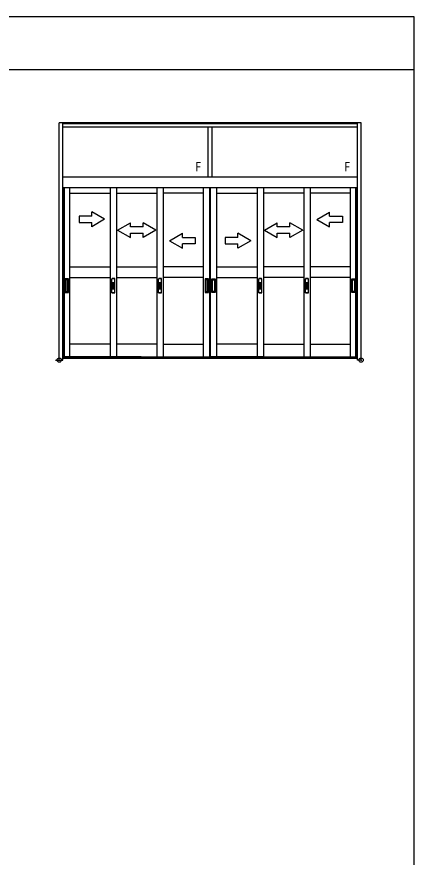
# Model space of a CAD drawing. Units: millimetres, scale not verified. Extents: x -437 to 438, y -681 to 679.
# Drawn here: x 251.2 to 438.3, y 247.7 to 643.6 of the extents above; entities that cross this region are included whole.
import ezdxf
from ezdxf.enums import TextEntityAlignment as Align

# ---------------------------------------------------------------- set-up
doc = ezdxf.new("R2010")
doc.units = ezdxf.units.MM
doc.header["$LTSCALE"] = 4
doc.header["$PDMODE"] = 32
doc.header["$PDSIZE"] = 2
doc.layers.add('0-5_YKK_A1', color=4, linetype='Continuous')
doc.layers.add('0-7_YKK_ZWAK', color=7, linetype='Continuous')
doc.styles.add('ＭＳ ゴシック', font='')
doc.styles.get('ＭＳ ゴシック').set_extended_font_data('MS Gothic')

msp = doc.modelspace()

# ---------------------------------------------------------------- linework, layer by layer
at = {"layer": '0-5_YKK_A1'}
for p, q in [((271.2, 481.85), (271.2, 593.6)), ((413.3, 593.6), (271.2, 593.6)), ((272.95, 481.85), (272.95, 593.6)), ((411.55, 593.1), (272.95, 593.1)), ((411.55, 591.6), (272.95, 591.6)), ((341.375, 568.1), (341.375, 591.6)), ((343.125, 568.1), (343.125, 591.6)), ((411.55, 481.85), (411.55, 593.6)), ((413.3, 481.85), (413.3, 593.6)), ((411.55, 568.1), (272.95, 568.1)), ((411.55, 563.1), (272.95, 563.1)), ((273.25, 483.4), (273.25, 563.1)), ((273.6, 483.1), (273.6, 563.1)), ((276.25, 483.4), (276.25, 563.1)), ((295.217, 563.1), (295.217, 483.4)), ((295.217, 563.1), (295.217, 483.4)), ((298.217, 563.1), (298.217, 483.4)), ((298.217, 563.1), (298.217, 483.4)), ((317.183, 563.1), (317.183, 483.4)), ((317.183, 563.1), (317.183, 483.4)), ((320.183, 563.1), (320.183, 483.4)), ((320.183, 563.1), (320.183, 483.4)), ((339.15, 483.4), (339.15, 563.1)), ((342.15, 483.4), (342.15, 563.1)), ((342.35, 483.4), (342.35, 563.1)), ((345.35, 483.4), (345.35, 563.1)), ((364.317, 563.1), (364.317, 483.4)), ((364.317, 563.1), (364.317, 483.4)), ((367.317, 563.1), (367.317, 483.4)), ((367.317, 563.1), (367.317, 483.4)), ((386.283, 563.1), (386.283, 483.4)), ((386.283, 563.1), (386.283, 483.4)), ((389.283, 563.1), (389.283, 483.4)), ((389.283, 563.1), (389.283, 483.4)), ((408.25, 483.4), (408.25, 563.1)), ((410.9, 483.1), (410.9, 563.1)), ((411.25, 483.4), (411.25, 563.1)), ((276.25, 560.5), (295.217, 560.5)), ((298.217, 560.5), (317.183, 560.5)), ((339.15, 560.5), (320.183, 560.5)), ((345.35, 560.5), (364.317, 560.5)), ((386.283, 560.5), (367.317, 560.5)), ((408.25, 560.5), (389.283, 560.5)), ((292.573, 548.188), (286.573, 551.652)), ((286.573, 549.688), (286.573, 551.652)), ((392.503, 548.125), (398.503, 551.589)), ((398.503, 549.625), (398.503, 551.589)), ((292.573, 548.188), (286.573, 544.724)), ((286.573, 544.724), (286.573, 546.688)), ((298.7, 543.125), (304.7, 546.589)), ((304.7, 544.625), (304.7, 546.589)), ((316.7, 543.125), (310.7, 546.589)), ((310.7, 544.625), (310.7, 546.589)), ((367.8, 543.125), (373.8, 546.589)), ((373.8, 544.625), (373.8, 546.589)), ((385.8, 543.125), (379.8, 546.589)), ((379.8, 544.625), (379.8, 546.589)), ((392.503, 548.125), (398.503, 544.661)), ((398.503, 544.661), (398.503, 546.625)), ((298.7, 543.125), (304.7, 539.661)), ((310.7, 544.625), (304.7, 544.625)), ((316.7, 543.125), (310.7, 539.661)), ((367.8, 543.125), (373.8, 539.661)), ((379.8, 544.625), (373.8, 544.625)), ((385.8, 543.125), (379.8, 539.661)), ((304.7, 541.625), (310.7, 541.625)), ((304.7, 539.661), (304.7, 541.625)), ((310.7, 539.661), (310.7, 541.625)), ((323.153, 538.125), (329.153, 541.589)), ((329.153, 539.625), (329.153, 541.589)), ((361.347, 538.125), (355.347, 541.589)), ((355.347, 539.625), (355.347, 541.589)), ((373.8, 541.625), (379.8, 541.625)), ((373.8, 539.661), (373.8, 541.625)), ((379.8, 539.661), (379.8, 541.625)), ((323.153, 538.125), (329.153, 534.661)), ((329.153, 534.661), (329.153, 536.625)), ((361.347, 538.125), (355.347, 534.661)), ((355.347, 534.661), (355.347, 536.625)), ((276.25, 525.75), (295.217, 525.75)), ((298.217, 525.75), (317.183, 525.75)), ((339.15, 525.75), (320.183, 525.75)), ((345.35, 525.75), (364.317, 525.75)), ((386.283, 525.75), (367.317, 525.75)), ((408.25, 525.75), (389.283, 525.75)), ((276.25, 520.75), (295.217, 520.75)), ((296.017, 513.625), (296.017, 520.175)), ((296.017, 513.625), (296.017, 520.175)), ((297.342, 520.25), (296.092, 520.25)), ((296.092, 520.25), (297.342, 520.25)), ((297.417, 513.625), (297.417, 520.175)), ((297.417, 513.625), (297.417, 520.175)), ((298.217, 520.75), (317.183, 520.75)), ((317.983, 513.625), (317.983, 520.175)), ((317.983, 513.625), (317.983, 520.175)), ((319.308, 520.25), (318.058, 520.25)), ((318.058, 520.25), (319.308, 520.25)), ((319.383, 513.625), (319.383, 520.175)), ((319.383, 513.625), (319.383, 520.175)), ((339.15, 520.75), (320.183, 520.75)), ((345.35, 520.75), (364.317, 520.75)), ((365.117, 513.625), (365.117, 520.175)), ((365.117, 513.625), (365.117, 520.175)), ((365.192, 520.25), (366.442, 520.25)), ((366.442, 520.25), (365.192, 520.25)), ((366.517, 513.625), (366.517, 520.175)), ((366.517, 513.625), (366.517, 520.175)), ((386.283, 520.75), (367.317, 520.75)), ((387.083, 513.625), (387.083, 520.175)), ((387.083, 513.625), (387.083, 520.175)), ((387.158, 520.25), (388.408, 520.25)), ((388.408, 520.25), (387.158, 520.25)), ((388.483, 513.625), (388.483, 520.175)), ((388.483, 513.625), (388.483, 520.175)), ((408.25, 520.75), (389.283, 520.75)), ((296.279, 515.55), (296.279, 518.25)), ((296.279, 515.55), (296.279, 518.25)), ((297.104, 518.3), (296.329, 518.3)), ((296.329, 518.3), (297.104, 518.3)), ((297.104, 515.5), (296.329, 515.5)), ((296.329, 515.5), (297.104, 515.5)), ((297.079, 518.15), (296.354, 518.15)), ((296.354, 515.65), (296.354, 518.15)), ((296.354, 518.15), (297.079, 518.15)), ((296.354, 515.65), (296.354, 518.15)), ((297.079, 518.075), (296.354, 518.075)), ((296.354, 518.075), (297.079, 518.075)), ((297.079, 515.725), (296.354, 515.725)), ((296.354, 515.725), (297.079, 515.725)), ((297.079, 515.65), (296.354, 515.65)), ((296.354, 515.65), (297.079, 515.65)), ((296.359, 515.725), (296.359, 518.075)), ((296.359, 515.725), (296.359, 518.075)), ((297.074, 516.625), (296.359, 516.625)), ((296.384, 516.6), (296.359, 516.625)), ((296.359, 516.625), (297.074, 516.625)), ((296.384, 516.6), (296.359, 516.625)), ((296.384, 516.4), (296.359, 516.375)), ((296.359, 516.375), (296.384, 516.4)), ((297.074, 516.375), (296.359, 516.375)), ((296.359, 516.375), (297.074, 516.375)), ((297.049, 516.6), (296.384, 516.6)), ((296.384, 516.4), (296.384, 516.6)), ((296.384, 516.6), (297.049, 516.6)), ((296.384, 516.4), (296.384, 516.6)), ((297.049, 516.4), (296.384, 516.4)), ((296.384, 516.4), (297.049, 516.4)), ((297.049, 516.6), (297.074, 516.625)), ((297.049, 516.6), (297.074, 516.625)), ((297.049, 516.4), (297.049, 516.6)), ((297.049, 516.4), (297.049, 516.6)), ((297.074, 516.375), (297.049, 516.4)), ((297.049, 516.4), (297.074, 516.375)), ((297.074, 515.725), (297.074, 518.075)), ((297.074, 515.725), (297.074, 518.075)), ((297.079, 515.65), (297.079, 518.15)), ((297.079, 515.65), (297.079, 518.15)), ((297.154, 515.55), (297.154, 518.25)), ((297.154, 515.55), (297.154, 518.25)), ((318.246, 515.55), (318.246, 518.25)), ((318.246, 515.55), (318.246, 518.25)), ((319.071, 518.3), (318.296, 518.3)), ((318.296, 518.3), (319.071, 518.3)), ((319.071, 515.5), (318.296, 515.5)), ((318.296, 515.5), (319.071, 515.5)), ((319.046, 518.15), (318.321, 518.15)), ((318.321, 515.65), (318.321, 518.15)), ((318.321, 518.15), (319.046, 518.15)), ((318.321, 515.65), (318.321, 518.15)), ((319.046, 518.075), (318.321, 518.075)), ((318.321, 518.075), (319.046, 518.075)), ((319.046, 515.725), (318.321, 515.725)), ((318.321, 515.725), (319.046, 515.725)), ((319.046, 515.65), (318.321, 515.65)), ((318.321, 515.65), (319.046, 515.65)), ((318.326, 515.725), (318.326, 518.075)), ((318.326, 515.725), (318.326, 518.075)), ((319.041, 516.625), (318.326, 516.625)), ((318.351, 516.6), (318.326, 516.625)), ((318.326, 516.625), (319.041, 516.625)), ((318.351, 516.6), (318.326, 516.625)), ((318.351, 516.4), (318.326, 516.375)), ((318.326, 516.375), (318.351, 516.4)), ((319.041, 516.375), (318.326, 516.375)), ((318.326, 516.375), (319.041, 516.375)), ((319.016, 516.6), (318.351, 516.6)), ((318.351, 516.4), (318.351, 516.6)), ((318.351, 516.6), (319.016, 516.6)), ((318.351, 516.4), (318.351, 516.6)), ((319.016, 516.4), (318.351, 516.4)), ((318.351, 516.4), (319.016, 516.4)), ((319.016, 516.6), (319.041, 516.625)), ((319.016, 516.6), (319.041, 516.625)), ((319.016, 516.4), (319.016, 516.6)), ((319.016, 516.4), (319.016, 516.6)), ((319.041, 516.375), (319.016, 516.4)), ((319.016, 516.4), (319.041, 516.375)), ((319.041, 515.725), (319.041, 518.075)), ((319.041, 515.725), (319.041, 518.075)), ((319.046, 515.65), (319.046, 518.15)), ((319.046, 515.65), (319.046, 518.15)), ((319.121, 515.55), (319.121, 518.25)), ((319.121, 515.55), (319.121, 518.25)), ((365.379, 515.55), (365.379, 518.25)), ((365.379, 515.55), (365.379, 518.25)), ((365.429, 518.3), (366.204, 518.3)), ((366.204, 518.3), (365.429, 518.3)), ((365.429, 515.5), (366.204, 515.5)), ((366.204, 515.5), (365.429, 515.5)), ((365.454, 518.15), (366.179, 518.15)), ((365.454, 515.65), (365.454, 518.15)), ((366.179, 518.15), (365.454, 518.15)), ((365.454, 515.65), (365.454, 518.15)), ((365.454, 518.075), (366.179, 518.075)), ((366.179, 518.075), (365.454, 518.075)), ((365.454, 515.725), (366.179, 515.725)), ((366.179, 515.725), (365.454, 515.725)), ((365.454, 515.65), (366.179, 515.65)), ((366.179, 515.65), (365.454, 515.65)), ((365.459, 515.725), (365.459, 518.075)), ((365.459, 515.725), (365.459, 518.075)), ((365.459, 516.625), (366.174, 516.625)), ((365.484, 516.6), (365.459, 516.625)), ((366.174, 516.625), (365.459, 516.625)), ((365.484, 516.6), (365.459, 516.625)), ((365.459, 516.375), (365.484, 516.4)), ((365.484, 516.4), (365.459, 516.375)), ((365.459, 516.375), (366.174, 516.375)), ((366.174, 516.375), (365.459, 516.375)), ((365.484, 516.6), (366.149, 516.6)), ((365.484, 516.4), (365.484, 516.6)), ((366.149, 516.6), (365.484, 516.6)), ((365.484, 516.4), (365.484, 516.6)), ((365.484, 516.4), (366.149, 516.4)), ((366.149, 516.4), (365.484, 516.4)), ((366.149, 516.6), (366.174, 516.625)), ((366.149, 516.6), (366.174, 516.625)), ((366.149, 516.4), (366.149, 516.6)), ((366.149, 516.4), (366.149, 516.6)), ((366.149, 516.4), (366.174, 516.375)), ((366.174, 516.375), (366.149, 516.4)), ((366.174, 515.725), (366.174, 518.075)), ((366.174, 515.725), (366.174, 518.075)), ((366.179, 515.65), (366.179, 518.15)), ((366.179, 515.65), (366.179, 518.15)), ((366.254, 515.55), (366.254, 518.25)), ((366.254, 515.55), (366.254, 518.25)), ((387.346, 515.55), (387.346, 518.25)), ((387.346, 515.55), (387.346, 518.25)), ((387.396, 518.3), (388.171, 518.3)), ((388.171, 518.3), (387.396, 518.3)), ((387.396, 515.5), (388.171, 515.5)), ((388.171, 515.5), (387.396, 515.5)), ((387.421, 518.15), (388.146, 518.15)), ((387.421, 515.65), (387.421, 518.15)), ((388.146, 518.15), (387.421, 518.15)), ((387.421, 515.65), (387.421, 518.15)), ((387.421, 518.075), (388.146, 518.075)), ((388.146, 518.075), (387.421, 518.075)), ((387.421, 515.725), (388.146, 515.725)), ((388.146, 515.725), (387.421, 515.725)), ((387.421, 515.65), (388.146, 515.65)), ((388.146, 515.65), (387.421, 515.65)), ((387.426, 515.725), (387.426, 518.075)), ((387.426, 515.725), (387.426, 518.075)), ((387.426, 516.625), (388.141, 516.625)), ((387.451, 516.6), (387.426, 516.625)), ((388.141, 516.625), (387.426, 516.625)), ((387.451, 516.6), (387.426, 516.625)), ((387.426, 516.375), (387.451, 516.4)), ((387.451, 516.4), (387.426, 516.375)), ((387.426, 516.375), (388.141, 516.375)), ((388.141, 516.375), (387.426, 516.375)), ((387.451, 516.6), (388.116, 516.6)), ((387.451, 516.4), (387.451, 516.6)), ((388.116, 516.6), (387.451, 516.6)), ((387.451, 516.4), (387.451, 516.6)), ((387.451, 516.4), (388.116, 516.4)), ((388.116, 516.4), (387.451, 516.4)), ((388.116, 516.6), (388.141, 516.625)), ((388.116, 516.6), (388.141, 516.625)), ((388.116, 516.4), (388.116, 516.6)), ((388.116, 516.4), (388.116, 516.6)), ((388.116, 516.4), (388.141, 516.375)), ((388.141, 516.375), (388.116, 516.4)), ((388.141, 515.725), (388.141, 518.075)), ((388.141, 515.725), (388.141, 518.075)), ((388.146, 515.65), (388.146, 518.15)), ((388.146, 515.65), (388.146, 518.15)), ((388.221, 515.55), (388.221, 518.25)), ((388.221, 515.55), (388.221, 518.25)), ((297.342, 513.55), (296.092, 513.55)), ((296.092, 513.55), (297.342, 513.55)), ((319.308, 513.55), (318.058, 513.55)), ((318.058, 513.55), (319.308, 513.55)), ((365.192, 513.55), (366.442, 513.55)), ((366.442, 513.55), (365.192, 513.55)), ((387.158, 513.55), (388.408, 513.55)), ((388.408, 513.55), (387.158, 513.55)), ((295.217, 489.4), (276.25, 489.4)), ((317.183, 489.4), (298.217, 489.4)), ((320.183, 489.4), (339.15, 489.4)), ((364.317, 489.4), (345.35, 489.4)), ((367.317, 489.4), (386.283, 489.4)), ((389.283, 489.4), (408.25, 489.4)), ((411.55, 483.1), (272.95, 483.1)), ((309.7, 483.4), (273.6, 483.4)), ((306.7, 483.4), (342.15, 483.4)), ((367.317, 483.4), (342.35, 483.4)), ((364.317, 483.4), (410.9, 483.4)), ((269.45, 481.85), (270.95, 481.85)), ((271.2, 481.85), (272.95, 481.85)), ((271.2, 481.85), (272.95, 481.85)), ((411.55, 482.6), (272.95, 482.6)), ((413.3, 481.85), (411.55, 481.85)), ((413.3, 481.85), (411.55, 481.85))]:
    msp.add_line(p, q, dxfattribs=at)
for points in [[(286.573, 549.688), (280.573, 549.688), (280.573, 546.688), (286.573, 546.688)], [(398.503, 549.625), (404.503, 549.625), (404.503, 546.625), (398.503, 546.625)], [(329.153, 539.625), (335.153, 539.625), (335.153, 536.625), (329.153, 536.625)], [(355.347, 539.625), (349.347, 539.625), (349.347, 536.625), (355.347, 536.625)]]:
    msp.add_lwpolyline(points, dxfattribs=at)
for points in [[(273.95, 513.65), (275.55, 513.65), (275.55, 520.15), (273.95, 520.15)], [(274.275, 514.175), (275.225, 514.175), (275.225, 519.625), (274.275, 519.625)], [(339.85, 513.65), (341.45, 513.65), (341.45, 520.15), (339.85, 520.15)], [(340.175, 514.175), (341.125, 514.175), (341.125, 519.625), (340.175, 519.625)], [(344.65, 513.65), (343.05, 513.65), (343.05, 520.15), (344.65, 520.15)], [(344.325, 514.175), (343.375, 514.175), (343.375, 519.625), (344.325, 519.625)], [(410.55, 513.65), (408.95, 513.65), (408.95, 520.15), (410.55, 520.15)], [(410.225, 514.175), (409.275, 514.175), (409.275, 519.625), (410.225, 519.625)]]:
    msp.add_lwpolyline(points, close=True, dxfattribs=at)
for centre, radius, start, end in [((296.092, 520.175), 0.075, 90, 180), ((296.092, 520.175), 0.075, 90, 180.00001), ((297.342, 520.175), 0.075, 359.99999, 90), ((297.342, 520.175), 0.075, 0, 90), ((318.058, 520.175), 0.075, 90, 180), ((318.058, 520.175), 0.075, 90, 180.00001), ((319.308, 520.175), 0.075, 359.99999, 90), ((319.308, 520.175), 0.075, 0, 90), ((365.192, 520.175), 0.075, 90, 180.00001), ((365.192, 520.175), 0.075, 90, 180), ((366.442, 520.175), 0.075, 0, 90), ((366.442, 520.175), 0.075, 359.99999, 90), ((387.158, 520.175), 0.075, 90, 180.00001), ((387.158, 520.175), 0.075, 90, 180), ((388.408, 520.175), 0.075, 0, 90), ((388.408, 520.175), 0.075, 359.99999, 90), ((296.329, 518.25), 0.05, 90, 180), ((296.329, 518.25), 0.05, 90, 180.00001), ((296.329, 515.55), 0.05, 180, 270), ((296.329, 515.55), 0.05, 180.00001, 270), ((297.104, 518.25), 0.05, 359.99999, 90), ((297.104, 518.25), 0.05, 0, 90), ((297.104, 515.55), 0.05, 270, 359.99999), ((297.104, 515.55), 0.05, 270, 0), ((318.296, 518.25), 0.05, 90, 180), ((318.296, 518.25), 0.05, 90, 180.00001), ((318.296, 515.55), 0.05, 180, 270), ((318.296, 515.55), 0.05, 180.00001, 270), ((319.071, 518.25), 0.05, 359.99999, 90), ((319.071, 518.25), 0.05, 0, 90), ((319.071, 515.55), 0.05, 270, 359.99999), ((319.071, 515.55), 0.05, 270, 0), ((365.429, 518.25), 0.05, 90, 180.00001), ((365.429, 518.25), 0.05, 90, 180), ((365.429, 515.55), 0.05, 180.00001, 270), ((365.429, 515.55), 0.05, 180, 270), ((366.204, 518.25), 0.05, 0, 90), ((366.204, 518.25), 0.05, 359.99999, 90), ((366.204, 515.55), 0.05, 270, 0), ((366.204, 515.55), 0.05, 270, 359.99999), ((387.396, 518.25), 0.05, 90, 180.00001), ((387.396, 518.25), 0.05, 90, 180), ((387.396, 515.55), 0.05, 180.00001, 270), ((387.396, 515.55), 0.05, 180, 270), ((388.171, 518.25), 0.05, 0, 90), ((388.171, 518.25), 0.05, 359.99999, 90), ((388.171, 515.55), 0.05, 270, 0), ((388.171, 515.55), 0.05, 270, 359.99999), ((296.092, 513.625), 0.075, 180, 270), ((296.092, 513.625), 0.075, 180.00001, 270), ((297.342, 513.625), 0.075, 270, 359.99999), ((297.342, 513.625), 0.075, 270, 0), ((318.058, 513.625), 0.075, 180, 270), ((318.058, 513.625), 0.075, 180.00001, 270), ((319.308, 513.625), 0.075, 270, 359.99999), ((319.308, 513.625), 0.075, 270, 0), ((365.192, 513.625), 0.075, 180.00001, 270), ((365.192, 513.625), 0.075, 180, 270), ((366.442, 513.625), 0.075, 270, 0), ((366.442, 513.625), 0.075, 270, 359.99999), ((387.158, 513.625), 0.075, 180.00001, 270), ((387.158, 513.625), 0.075, 180, 270), ((388.408, 513.625), 0.075, 270, 0), ((388.408, 513.625), 0.075, 270, 359.99999)]:
    msp.add_arc(centre, radius, start, end, dxfattribs=at)
for p in [(271.2, 481.85), (413.3, 481.85)]:
    msp.add_point(p, dxfattribs=at)
at = {"layer": '0-7_YKK_ZWAK'}
for p, q in [((438.3, 643.6), (-436.7, 643.6)), ((438.3, 618.6), (-436.7, 618.6))]:
    msp.add_line(p, q, dxfattribs=at)
msp.add_lwpolyline([(-436.7, -681.4), (438.3, -681.4), (438.3, 643.6)], dxfattribs=at)

# ---------------------------------------------------------------- texts
at = {"layer": '0-5_YKK_A1', "style": 'ＭＳ ゴシック'}
for p in [(335.097, 569.469), (405.272, 569.469)]:
    msp.add_text('F', height=4.399, dxfattribs=at).set_placement(p, align=Align.BOTTOM_LEFT)

doc.saveas('drawing.dxf')
